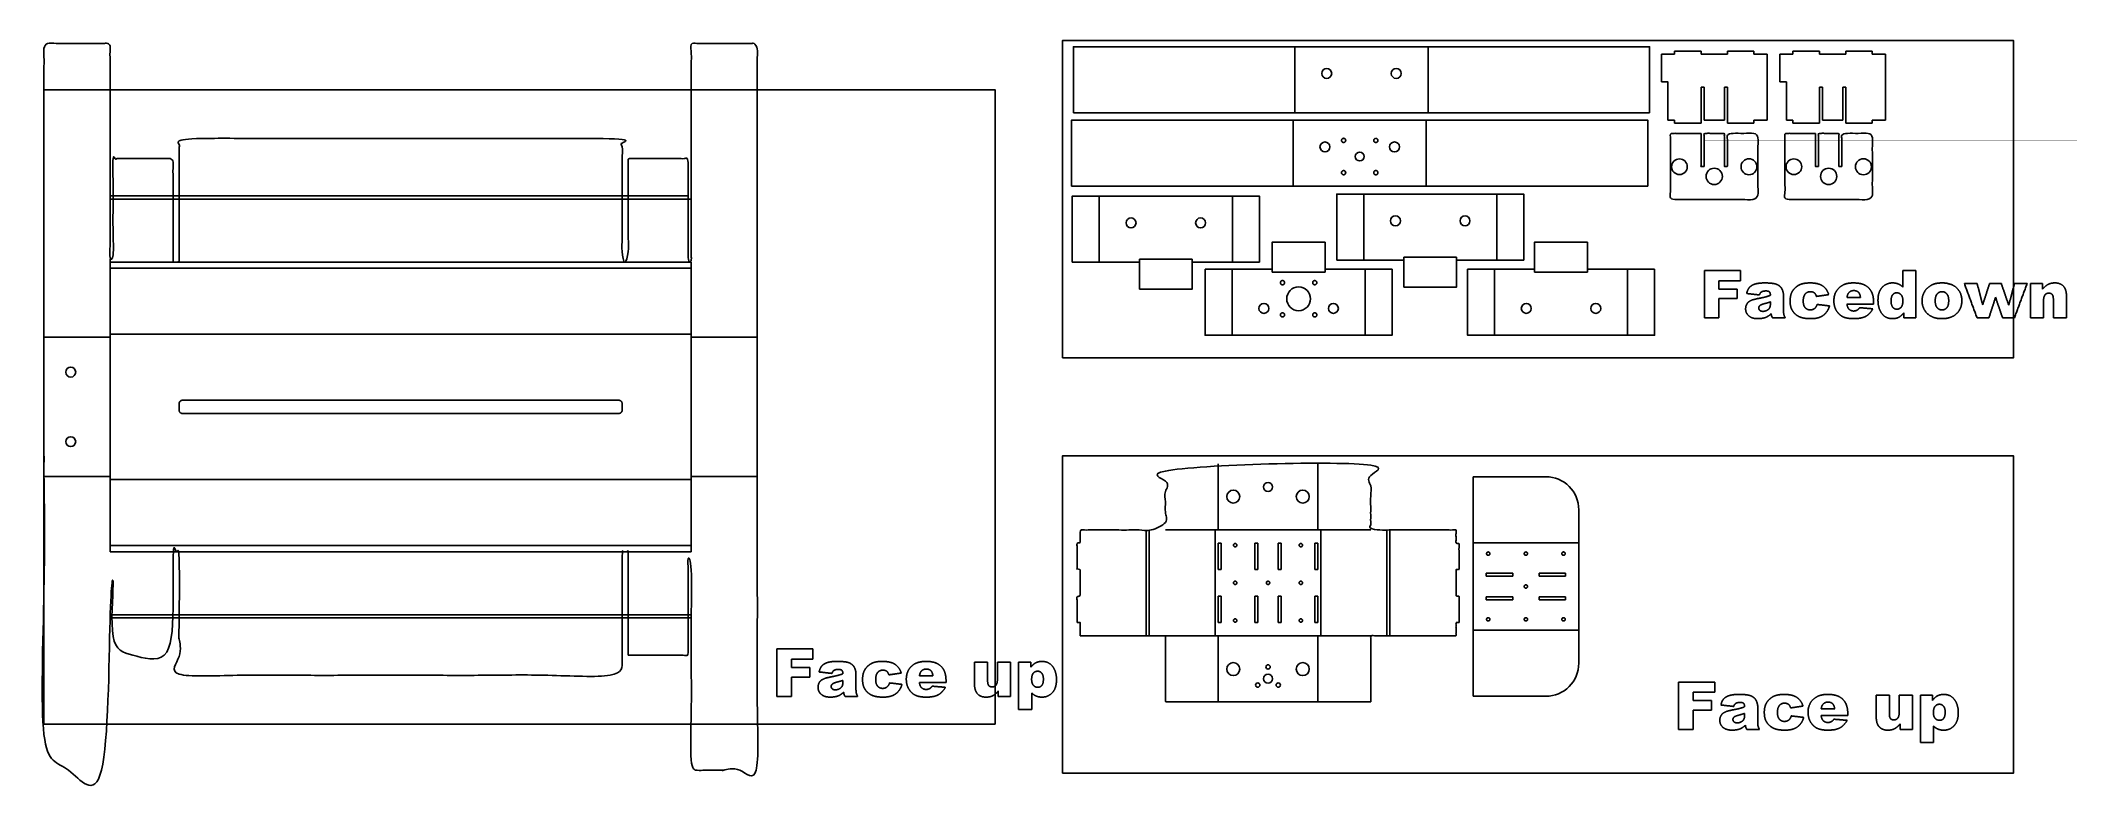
# Model space of a CAD drawing. Header units: inches. Extents: x 112.3 to 189, y -51 to -22.3.
import ezdxf

# ---------------------------------------------------------------- set-up
doc = ezdxf.new("R2010")
doc.units = ezdxf.units.IN
doc.header["$MEASUREMENT"] = 0
for name, color, linetype, true_color in [('Cut', 5, 'Continuous', 0x0000ff), ('Default', 18, 'Continuous', 0x000000), ('Score', 1, 'Continuous', 0xff0000)]:
    doc.layers.add(name, color=color, linetype=linetype, true_color=true_color)

msp = doc.modelspace()

# ---------------------------------------------------------------- linework, layer by layer
at = {"layer": 'Cut'}
for p, q in [((114.951, -30.534), (114.951, -30.649)), ((114.951, -30.649), (114.951, -33.379)), ((136.951, -33.379), (136.951, -30.649)), ((153.915, -30.654), (153.915, -30.539)), ((155.915, -30.654), (155.915, -30.539)), ((163.924, -30.577), (163.924, -30.462)), ((165.924, -30.577), (165.924, -30.462)), ((158.942, -30.916), (158.942, -31.031)), ((160.942, -30.916), (160.942, -31.031)), ((168.875, -30.916), (168.875, -31.031)), ((170.875, -30.916), (170.875, -31.031)), ((117.566, -36.004), (117.566, -36.254)), ((134.205, -35.879), (117.697, -35.879)), ((134.336, -36.254), (134.336, -36.004)), ((117.697, -36.379), (134.205, -36.379)), ((114.951, -41.609), (114.951, -38.879)), ((136.951, -38.879), (136.951, -41.609)), ((169.294, -38.77), (166.544, -38.77)), ((170.544, -41.27), (170.544, -40.02)), ((154.899, -40.787), (156.899, -40.787)), ((156.899, -41.287), (156.899, -42.287)), ((157.014, -41.287), (156.899, -41.287)), ((157.014, -42.287), (157.014, -41.287)), ((158.399, -41.287), (158.284, -41.287)), ((158.284, -41.287), (158.284, -42.287)), ((158.399, -42.287), (158.399, -41.287)), ((159.169, -41.287), (159.284, -41.287)), ((159.169, -42.287), (159.169, -41.287)), ((159.284, -41.287), (159.284, -42.287)), ((160.554, -42.287), (160.554, -41.287)), ((160.554, -41.287), (160.669, -41.287)), ((162.669, -40.787), (160.669, -40.787)), ((160.669, -41.287), (160.669, -42.287)), ((170.544, -44.58), (170.544, -41.27)), ((156.899, -42.287), (157.014, -42.287)), ((158.284, -42.287), (158.399, -42.287)), ((159.284, -42.287), (159.169, -42.287)), ((160.669, -42.287), (160.554, -42.287)), ((167.044, -42.425), (167.044, -42.54)), ((168.044, -42.425), (167.044, -42.425)), ((167.044, -42.54), (168.044, -42.54)), ((168.044, -42.54), (168.044, -42.425)), ((169.044, -42.425), (169.044, -42.54)), ((170.044, -42.425), (169.044, -42.425)), ((169.044, -42.54), (170.044, -42.54)), ((170.044, -42.54), (170.044, -42.425)), ((156.899, -43.287), (156.899, -44.287)), ((157.014, -43.287), (156.899, -43.287)), ((157.014, -44.287), (157.014, -43.287)), ((157.014, -44.287), (157.014, -43.287)), ((158.399, -43.287), (158.284, -43.287)), ((158.284, -43.287), (158.284, -44.287)), ((158.399, -44.287), (158.399, -43.287)), ((159.169, -43.287), (159.284, -43.287)), ((159.169, -44.287), (159.169, -43.287)), ((159.284, -43.287), (159.284, -44.287)), ((160.554, -44.287), (160.554, -43.287)), ((160.554, -43.287), (160.669, -43.287)), ((160.669, -43.287), (160.669, -44.287)), ((167.044, -43.31), (168.044, -43.31)), ((167.044, -43.425), (167.044, -43.31)), ((168.044, -43.425), (167.044, -43.425)), ((168.044, -43.31), (168.044, -43.425)), ((169.044, -43.31), (170.044, -43.31)), ((169.044, -43.425), (169.044, -43.31)), ((170.044, -43.425), (169.044, -43.425)), ((170.044, -43.31), (170.044, -43.425)), ((156.899, -44.287), (157.014, -44.287)), ((158.284, -44.287), (158.399, -44.287)), ((159.284, -44.287), (159.169, -44.287)), ((160.669, -44.287), (160.554, -44.287)), ((154.899, -44.787), (156.899, -44.787)), ((162.669, -44.787), (160.669, -44.787)), ((170.544, -45.83), (170.544, -44.58)), ((166.544, -47.08), (169.294, -47.08))]:
    msp.add_line(p, q, dxfattribs=at)
for points in [[(151.416, -25.001), (151.416, -22.501), (159.801, -22.501)], [(159.801, -22.501), (164.841, -22.501)], [(164.841, -22.501), (173.226, -22.501), (173.226, -25.001)], [(173.673, -23.831), (173.673, -22.78)], [(173.673, -22.78), (174.173, -22.78)], [(174.173, -22.665), (174.173, -22.78)], [(175.173, -22.665), (174.173, -22.665)], [(175.173, -22.78), (175.173, -22.665)], [(176.173, -22.78), (175.173, -22.78)], [(176.173, -22.665), (176.173, -22.78)], [(177.173, -22.665), (176.173, -22.665)], [(177.173, -22.78), (177.173, -22.665)], [(177.673, -22.78), (177.173, -22.78)], [(177.673, -25.28), (177.673, -22.78)], [(178.154, -23.831), (178.154, -22.78)], [(178.154, -22.78), (178.654, -22.78)], [(178.654, -22.665), (178.654, -22.78)], [(179.654, -22.665), (178.654, -22.665)], [(179.654, -22.78), (179.654, -22.665)], [(180.654, -22.78), (179.654, -22.78)], [(180.654, -22.665), (180.654, -22.78)], [(181.654, -22.665), (180.654, -22.665)], [(181.654, -22.78), (181.654, -22.665)], [(182.154, -22.78), (181.654, -22.78)], [(182.154, -25.28), (182.154, -22.78)], [(173.923, -25.28), (173.923, -23.831), (173.673, -23.831)], [(175.173, -25.28), (175.173, -24.03)], [(175.173, -24.03), (175.288, -24.03)], [(175.288, -24.03), (175.288, -25.28)], [(176.058, -24.03), (176.173, -24.03)], [(176.058, -25.28), (176.058, -24.03)], [(176.173, -24.03), (176.173, -25.28)], [(178.404, -25.28), (178.404, -23.831), (178.154, -23.831)], [(179.654, -25.28), (179.654, -24.03)], [(179.654, -24.03), (179.769, -24.03)], [(179.769, -24.03), (179.769, -25.28)], [(180.539, -24.03), (180.654, -24.03)], [(180.539, -25.28), (180.539, -24.03)], [(180.654, -24.03), (180.654, -25.28)], [(151.35, -27.78), (151.35, -25.28), (159.735, -25.28)], [(159.801, -25.001), (151.416, -25.001)], [(159.735, -25.28), (164.775, -25.28)], [(164.841, -25.001), (159.801, -25.001)], [(164.775, -25.28), (173.16, -25.28), (173.16, -27.78)], [(173.226, -25.001), (164.841, -25.001)], [(174.173, -25.28), (173.923, -25.28)], [(174.173, -25.28), (174.173, -25.395)], [(175.173, -25.395), (175.173, -25.28)], [(175.288, -25.28), (176.058, -25.28)], [(176.173, -25.28), (176.173, -25.395)], [(177.173, -25.28), (177.673, -25.28)], [(177.173, -25.395), (177.173, -25.28)], [(178.654, -25.28), (178.404, -25.28)], [(178.654, -25.28), (178.654, -25.395)], [(179.654, -25.395), (179.654, -25.28)], [(179.769, -25.28), (180.539, -25.28)], [(180.654, -25.28), (180.654, -25.395)], [(181.654, -25.28), (182.154, -25.28)], [(181.654, -25.395), (181.654, -25.28)], [(174.173, -25.395), (175.173, -25.395)], [(176.173, -25.395), (177.173, -25.395)], [(178.654, -25.395), (179.654, -25.395)], [(180.654, -25.395), (181.654, -25.395)], [(159.735, -27.78), (151.35, -27.78)], [(151.375, -30.654), (151.375, -28.154), (152.395, -28.154)], [(152.395, -28.154), (157.435, -28.154)], [(157.435, -28.154), (158.455, -28.154), (158.455, -30.654)], [(164.775, -27.78), (159.735, -27.78)], [(161.384, -30.577), (161.384, -28.077), (162.404, -28.077)], [(162.404, -28.077), (167.444, -28.077)], [(173.16, -27.78), (164.775, -27.78)], [(167.444, -28.077), (168.464, -28.077), (168.464, -30.577)], [(158.942, -30.916), (158.942, -29.896), (160.942, -29.896)], [(160.942, -29.896), (160.942, -30.916)], [(168.875, -30.916), (168.875, -29.896), (170.875, -29.896)], [(170.875, -29.896), (170.875, -30.916)], [(152.395, -30.654), (151.375, -30.654)], [(153.915, -30.654), (152.395, -30.654)], [(153.915, -31.674), (153.915, -30.654)], [(155.915, -30.654), (155.915, -31.674), (153.915, -31.674)], [(157.435, -30.654), (155.915, -30.654)], [(158.455, -30.654), (157.435, -30.654)], [(162.404, -30.577), (161.384, -30.577)], [(163.924, -30.577), (162.404, -30.577)], [(163.924, -31.597), (163.924, -30.577)], [(165.924, -30.577), (165.924, -31.597), (163.924, -31.597)], [(167.444, -30.577), (165.924, -30.577)], [(168.464, -30.577), (167.444, -30.577)], [(156.402, -30.916), (157.422, -30.916)], [(157.422, -33.416), (156.402, -33.416), (156.402, -30.916)], [(157.422, -30.916), (158.942, -30.916)], [(160.942, -30.916), (162.462, -30.916)], [(163.482, -30.916), (163.482, -33.416), (162.462, -33.416)], [(162.462, -30.916), (163.482, -30.916)], [(166.335, -30.916), (167.355, -30.916)], [(167.355, -33.416), (166.335, -33.416), (166.335, -30.916)], [(167.355, -30.916), (168.875, -30.916)], [(170.875, -30.916), (172.395, -30.916)], [(173.415, -30.916), (173.415, -33.416), (172.395, -33.416)], [(172.395, -30.916), (173.415, -30.916)], [(162.462, -33.416), (157.422, -33.416)], [(172.395, -33.416), (167.355, -33.416)], [(166.544, -38.77), (166.544, -47.08)]]:
    msp.add_lwpolyline(points, dxfattribs=at)
for centre, radius in [((161.005, -23.514), 0.188), ((163.637, -23.514), 0.188), ((160.939, -26.293), 0.188), ((162.255, -26.657), 0.168), ((163.571, -26.293), 0.188), ((174.357, -27.043), 0.298), ((176.989, -27.043), 0.301), ((178.689, -27.043), 0.298), ((181.321, -27.043), 0.301), ((175.673, -27.407), 0.308), ((180.005, -27.407), 0.308), ((153.599, -29.167), 0.188), ((156.231, -29.167), 0.188), ((163.608, -29.09), 0.188), ((166.24, -29.09), 0.188), ((159.942, -32.039), 0.45), ((158.626, -32.403), 0.188), ((161.258, -32.403), 0.188), ((168.559, -32.403), 0.188), ((171.191, -32.403), 0.188), ((113.464, -34.813), 0.188), ((113.464, -37.445), 0.188), ((158.784, -39.16), 0.168), ((157.468, -39.524), 0.245), ((160.1, -39.524), 0.245), ((157.468, -46.05), 0.245), ((158.784, -45.969), 0.0825), ((160.1, -46.05), 0.245), ((158.396, -46.655), 0.0825), ((158.784, -46.414), 0.168), ((159.172, -46.655), 0.0825)]:
    msp.add_circle(centre, radius, dxfattribs=at)
for centre, start, end in [((169.294, -40.02), 360, 90), ((169.294, -45.83), 270, 0)]:
    msp.add_arc(centre, 1.25, start, end, dxfattribs=at)
for points, knots in [([(134.566, -45.524), (134.566, -43.567), (134.566, -41.609), (134.451, -41.609), (134.336, -41.609), (134.336, -43.947), (134.336, -46.284), (125.951, -46.284), (117.566, -46.284), (117.566, -43.947), (117.566, -41.609), (117.451, -41.609), (117.336, -41.609), (117.336, -43.567), (117.336, -45.524), (116.201, -45.524), (115.066, -45.524), (115.066, -43.567), (115.066, -41.609), (115.009, -41.609), (114.951, -41.609), (114.951, -45.744), (114.951, -49.879), (113.701, -49.879), (112.451, -49.879), (112.451, -44.379), (112.451, -38.879), (112.451, -36.129), (112.451, -33.379), (112.451, -27.879), (112.451, -22.379), (113.701, -22.379), (114.951, -22.379), (114.951, -26.514), (114.951, -30.649), (115.009, -30.649), (115.066, -30.649), (115.066, -28.692), (115.066, -26.734), (116.201, -26.734), (117.336, -26.734), (117.336, -28.692), (117.336, -30.649), (117.451, -30.649), (117.566, -30.649), (117.566, -28.312), (117.566, -25.974), (125.951, -25.974), (134.336, -25.974), (134.336, -28.312), (134.336, -30.649), (134.451, -30.649), (134.566, -30.649), (134.566, -28.692), (134.566, -26.734), (135.701, -26.734), (136.836, -26.734), (136.836, -28.692), (136.836, -30.649), (136.894, -30.649), (136.951, -30.649), (136.951, -26.514), (136.951, -22.379), (138.201, -22.379), (139.451, -22.379), (139.451, -27.879), (139.451, -33.379), (139.451, -36.129), (139.451, -38.879), (139.451, -44.379), (139.451, -49.879), (138.201, -49.879), (136.951, -49.879), (136.951, -45.744), (136.951, -41.609), (136.894, -41.609), (136.836, -41.609), (136.836, -43.567), (136.836, -45.524), (135.701, -45.524), (134.566, -45.524)], [-1.791232, -1.791232, -1.791232, -1, -1, 0, 0, 0.975992, 0.975992, 1.962462, 1.962462, 2.938454, 2.938454, 3.938454, 3.938454, 4.729686, 4.729686, 5.681468, 5.681468, 6.681468, 6.681468, 6.686695, 6.686695, 7.221695, 7.221695, 8.221695, 8.221695, 9.221695, 9.221695, 14.721695, 14.721695, 25.721695, 25.721695, 28.221695, 28.221695, 34.106695, 34.106695, 34.221695, 34.221695, 35.626695, 35.626695, 37.896695, 37.896695, 41.686695, 41.686695, 41.916695, 41.916695, 46.591695, 46.591695, 47.578165, 47.578165, 52.253165, 52.253165, 52.483165, 52.483165, 56.273165, 56.273165, 58.543165, 58.543165, 59.833165, 59.833165, 59.948165, 59.948165, 65.718165, 65.718165, 68.218165, 68.218165, 79.218165, 79.218165, 84.718165, 84.718165, 85.718165, 85.718165, 86.718165, 86.718165, 87.253165, 87.253165, 87.258393, 87.258393, 88.258393, 88.258393, 89.210175, 89.210175, 89.210175]), ([(175.173, -25.78), (175.173, -26.405), (175.173, -27.03), (175.231, -27.03), (175.288, -27.03), (175.288, -26.405), (175.288, -25.78), (175.673, -25.78), (176.058, -25.78), (176.058, -26.405), (176.058, -27.03), (176.116, -27.03), (176.173, -27.03), (176.173, -26.405), (176.173, -25.78), (176.808, -25.78), (177.328, -25.78), (177.328, -27.03), (177.328, -28.28), (175.673, -28.28), (174.018, -28.28), (174.018, -27.03), (174.018, -25.78), (174.538, -25.78), (175.173, -25.78)], [-2.632626, -2.632626, -2.632626, -1.632626, -1.632626, -0.632626, -0.632626, 0.367374, 0.367374, 0.571618, 0.571618, 1.571618, 1.571618, 2.571618, 2.571618, 3.571618, 3.571618, 3.938992, 3.938992, 4.938992, 4.938992, 5.938992, 5.938992, 6.938992, 6.938992, 7.306366, 7.306366, 7.306366]), ([(179.505, -25.78), (179.505, -26.405), (179.505, -27.03), (179.562, -27.03), (179.62, -27.03), (179.62, -26.405), (179.62, -25.78), (180.005, -25.78), (180.39, -25.78), (180.39, -26.405), (180.39, -27.03), (180.447, -27.03), (180.505, -27.03), (180.505, -26.405), (180.505, -25.78), (181.14, -25.78), (181.66, -25.78), (181.66, -27.03), (181.66, -28.28), (180.005, -28.28), (178.35, -28.28), (178.35, -27.03), (178.35, -25.78), (178.87, -25.78), (179.505, -25.78)], [-2.632626, -2.632626, -2.632626, -1.632626, -1.632626, -0.632626, -0.632626, 0.367374, 0.367374, 0.571618, 0.571618, 1.571618, 1.571618, 2.571618, 2.571618, 3.571618, 3.571618, 3.938992, 3.938992, 4.938992, 4.938992, 5.938992, 5.938992, 6.938992, 6.938992, 7.306366, 7.306366, 7.306366]), ([(162.669, -47.287), (161.669, -47.287), (160.669, -47.287), (158.784, -47.287), (156.899, -47.287), (155.899, -47.287), (154.899, -47.287), (154.899, -46.037), (154.899, -44.787), (154.592, -44.787), (154.284, -44.787), (154.227, -44.787), (154.169, -44.787), (152.919, -44.787), (151.669, -44.787), (151.669, -44.537), (151.669, -44.287), (151.612, -44.287), (151.554, -44.287), (151.554, -43.787), (151.554, -43.287), (151.612, -43.287), (151.669, -43.287), (151.669, -42.787), (151.669, -42.287), (151.612, -42.287), (151.554, -42.287), (151.554, -41.787), (151.554, -41.287), (151.612, -41.287), (151.669, -41.287), (151.669, -41.037), (151.669, -40.787), (152.919, -40.787), (154.169, -40.787), (154.227, -40.787), (154.284, -40.787), (154.592, -40.787), (154.899, -40.787), (154.899, -39.537), (154.899, -38.287), (158.669, -38.287), (162.439, -38.287), (162.554, -38.287), (162.669, -38.287), (162.669, -39.537), (162.669, -40.787), (162.977, -40.787), (163.284, -40.787), (163.342, -40.787), (163.399, -40.787), (164.649, -40.787), (165.899, -40.787), (165.899, -41.037), (165.899, -41.287), (165.957, -41.287), (166.014, -41.287), (166.014, -41.787), (166.014, -42.287), (165.957, -42.287), (165.899, -42.287), (165.899, -42.787), (165.899, -43.287), (165.957, -43.287), (166.014, -43.287), (166.014, -43.787), (166.014, -44.287), (165.957, -44.287), (165.899, -44.287), (165.899, -44.537), (165.899, -44.787), (164.649, -44.787), (163.399, -44.787), (163.342, -44.787), (163.284, -44.787), (162.977, -44.787), (162.669, -44.787), (162.669, -46.037), (162.669, -47.287)], [30.3, 30.3, 30.3, 32.8, 32.8, 36.57, 36.57, 39.07, 39.07, 41.57, 41.57, 41.685, 41.685, 41.8, 41.8, 44.3, 44.3, 44.8, 44.8, 44.915, 44.915, 45.915, 45.915, 46.03, 46.03, 47.03, 47.03, 47.145, 47.145, 48.145, 48.145, 48.26, 48.26, 48.76, 48.76, 51.26, 51.26, 51.375, 51.375, 51.49, 51.49, 53.99, 53.99, 54.22, 54.22, 54.45, 54.45, 56.95, 56.95, 57.065, 57.065, 57.18, 57.18, 59.68, 59.68, 60.18, 60.18, 60.295, 60.295, 61.295, 61.295, 61.41, 61.41, 62.41, 62.41, 62.525, 62.525, 63.525, 63.525, 63.64, 63.64, 64.14, 64.14, 66.64, 66.64, 66.755, 66.755, 66.87, 66.87, 69.37, 69.37, 69.37])]:
    msp.add_open_spline(points, degree=2, knots=knots, dxfattribs=at)
for points, knots in [([(161.645, -25.968), (161.723, -25.968), (161.723, -26.047), (161.723, -26.125), (161.645, -26.125), (161.566, -26.125), (161.566, -26.047), (161.566, -25.968), (161.645, -25.968)], [0, 0, 0, 0.1236848, 0.1236848, 0.2473695, 0.2473695, 0.3710543, 0.3710543, 0.494739, 0.494739, 0.494739]), ([(162.865, -25.968), (162.944, -25.968), (162.944, -26.047), (162.944, -26.125), (162.865, -26.125), (162.786, -26.125), (162.786, -26.047), (162.786, -25.968), (162.865, -25.968)], [0, 0, 0, 0.1236848, 0.1236848, 0.2473695, 0.2473695, 0.3710543, 0.3710543, 0.494739, 0.494739, 0.494739]), ([(161.645, -27.188), (161.723, -27.188), (161.723, -27.267), (161.723, -27.346), (161.645, -27.346), (161.566, -27.346), (161.566, -27.267), (161.566, -27.188), (161.645, -27.188)], [0, 0, 0, 0.1236848, 0.1236848, 0.2473695, 0.2473695, 0.3710543, 0.3710543, 0.494739, 0.494739, 0.494739]), ([(162.865, -27.188), (162.944, -27.188), (162.944, -27.267), (162.944, -27.346), (162.865, -27.346), (162.786, -27.346), (162.786, -27.267), (162.786, -27.188), (162.865, -27.188)], [0, 0, 0, 0.1236848, 0.1236848, 0.2473695, 0.2473695, 0.3710543, 0.3710543, 0.494739, 0.494739, 0.494739]), ([(159.332, -31.508), (159.253, -31.508), (159.253, -31.429), (159.253, -31.35), (159.332, -31.35), (159.411, -31.35), (159.411, -31.429), (159.411, -31.508), (159.332, -31.508)], [0, 0, 0, 0.1236848, 0.1236848, 0.2473695, 0.2473695, 0.3710543, 0.3710543, 0.494739, 0.494739, 0.494739]), ([(160.552, -31.508), (160.474, -31.508), (160.474, -31.429), (160.474, -31.35), (160.552, -31.35), (160.631, -31.35), (160.631, -31.429), (160.631, -31.508), (160.552, -31.508)], [0, 0, 0, 0.1236848, 0.1236848, 0.2473695, 0.2473695, 0.3710543, 0.3710543, 0.494739, 0.494739, 0.494739]), ([(159.332, -32.728), (159.253, -32.728), (159.253, -32.649), (159.253, -32.571), (159.332, -32.571), (159.411, -32.571), (159.411, -32.649), (159.411, -32.728), (159.332, -32.728)], [0, 0, 0, 0.1236848, 0.1236848, 0.2473695, 0.2473695, 0.3710543, 0.3710543, 0.494739, 0.494739, 0.494739]), ([(160.552, -32.728), (160.474, -32.728), (160.474, -32.649), (160.474, -32.571), (160.552, -32.571), (160.631, -32.571), (160.631, -32.649), (160.631, -32.728), (160.552, -32.728)], [0, 0, 0, 0.1236848, 0.1236848, 0.2473695, 0.2473695, 0.3710543, 0.3710543, 0.494739, 0.494739, 0.494739]), ([(157.603, -41.362), (157.603, -41.425), (157.541, -41.425), (157.478, -41.425), (157.478, -41.362), (157.478, -41.3), (157.541, -41.3), (157.603, -41.3), (157.603, -41.362)], [-0.3926991, -0.3926991, -0.3926991, -0.2945243, -0.2945243, -0.1963495, -0.1963495, -0.0981748, -0.0981748, 0, 0, 0]), ([(159.965, -41.362), (159.965, -41.425), (160.027, -41.425), (160.09, -41.425), (160.09, -41.362), (160.09, -41.3), (160.027, -41.3), (159.965, -41.3), (159.965, -41.362)], [-0.3926991, -0.3926991, -0.3926991, -0.2945243, -0.2945243, -0.1963495, -0.1963495, -0.0981748, -0.0981748, 0, 0, 0]), ([(167.119, -41.744), (167.056, -41.744), (167.056, -41.681), (167.056, -41.619), (167.119, -41.619), (167.181, -41.619), (167.181, -41.681), (167.181, -41.744), (167.119, -41.744)], [-0.3926991, -0.3926991, -0.3926991, -0.2945243, -0.2945243, -0.1963495, -0.1963495, -0.0981748, -0.0981748, 0, 0, 0]), ([(168.544, -41.744), (168.481, -41.744), (168.481, -41.681), (168.481, -41.619), (168.544, -41.619), (168.606, -41.619), (168.606, -41.681), (168.606, -41.744), (168.544, -41.744)], [-0.3926991, -0.3926991, -0.3926991, -0.2945243, -0.2945243, -0.1963495, -0.1963495, -0.0981748, -0.0981748, 0, 0, 0]), ([(169.969, -41.744), (169.906, -41.744), (169.906, -41.681), (169.906, -41.619), (169.969, -41.619), (170.031, -41.619), (170.031, -41.681), (170.031, -41.744), (169.969, -41.744)], [-0.3926991, -0.3926991, -0.3926991, -0.2945243, -0.2945243, -0.1963495, -0.1963495, -0.0981748, -0.0981748, 0, 0, 0]), ([(157.603, -42.787), (157.603, -42.85), (157.541, -42.85), (157.478, -42.85), (157.478, -42.787), (157.478, -42.725), (157.541, -42.725), (157.603, -42.725), (157.603, -42.787)], [-0.3926991, -0.3926991, -0.3926991, -0.2945243, -0.2945243, -0.1963495, -0.1963495, -0.0981748, -0.0981748, 0, 0, 0]), ([(158.722, -42.787), (158.722, -42.85), (158.784, -42.85), (158.847, -42.85), (158.847, -42.787), (158.847, -42.725), (158.784, -42.725), (158.722, -42.725), (158.722, -42.787)], [-0.3926991, -0.3926991, -0.3926991, -0.2945243, -0.2945243, -0.1963495, -0.1963495, -0.0981748, -0.0981748, 0, 0, 0]), ([(159.965, -42.787), (159.965, -42.85), (160.027, -42.85), (160.09, -42.85), (160.09, -42.787), (160.09, -42.725), (160.027, -42.725), (159.965, -42.725), (159.965, -42.787)], [-0.3926991, -0.3926991, -0.3926991, -0.2945243, -0.2945243, -0.1963495, -0.1963495, -0.0981748, -0.0981748, 0, 0, 0]), ([(168.544, -42.862), (168.481, -42.862), (168.481, -42.925), (168.481, -42.987), (168.544, -42.987), (168.606, -42.987), (168.606, -42.925), (168.606, -42.862), (168.544, -42.862)], [-0.3926991, -0.3926991, -0.3926991, -0.2945243, -0.2945243, -0.1963495, -0.1963495, -0.0981748, -0.0981748, 0, 0, 0]), ([(157.603, -44.212), (157.603, -44.275), (157.541, -44.275), (157.478, -44.275), (157.478, -44.212), (157.478, -44.15), (157.541, -44.15), (157.603, -44.15), (157.603, -44.212)], [-0.3926991, -0.3926991, -0.3926991, -0.2945243, -0.2945243, -0.1963495, -0.1963495, -0.0981748, -0.0981748, 0, 0, 0]), ([(159.965, -44.212), (159.965, -44.275), (160.027, -44.275), (160.09, -44.275), (160.09, -44.212), (160.09, -44.15), (160.027, -44.15), (159.965, -44.15), (159.965, -44.212)], [-0.3926991, -0.3926991, -0.3926991, -0.2945243, -0.2945243, -0.1963495, -0.1963495, -0.0981748, -0.0981748, 0, 0, 0]), ([(167.119, -44.105), (167.056, -44.105), (167.056, -44.168), (167.056, -44.23), (167.119, -44.23), (167.181, -44.23), (167.181, -44.168), (167.181, -44.105), (167.119, -44.105)], [-0.3926991, -0.3926991, -0.3926991, -0.2945243, -0.2945243, -0.1963495, -0.1963495, -0.0981748, -0.0981748, 0, 0, 0]), ([(168.544, -44.105), (168.481, -44.105), (168.481, -44.168), (168.481, -44.23), (168.544, -44.23), (168.606, -44.23), (168.606, -44.168), (168.606, -44.105), (168.544, -44.105)], [-0.3926991, -0.3926991, -0.3926991, -0.2945243, -0.2945243, -0.1963495, -0.1963495, -0.0981748, -0.0981748, 0, 0, 0]), ([(169.969, -44.105), (169.906, -44.105), (169.906, -44.168), (169.906, -44.23), (169.969, -44.23), (170.031, -44.23), (170.031, -44.168), (170.031, -44.105), (169.969, -44.105)], [-0.3926991, -0.3926991, -0.3926991, -0.2945243, -0.2945243, -0.1963495, -0.1963495, -0.0981748, -0.0981748, 0, 0, 0])]:
    msp.add_rational_spline(points, [1, 0.707106781187, 1, 0.707106781187, 1, 0.707106781187, 1, 0.707106781187, 1], degree=2, knots=knots, dxfattribs=at)
for points in [[(117.697, -35.879), (117.566, -35.879), (117.566, -36.004)], [(134.336, -36.004), (134.336, -35.879), (134.205, -35.879)], [(117.566, -36.254), (117.566, -36.379), (117.697, -36.379)], [(134.205, -36.379), (134.336, -36.379), (134.336, -36.254)]]:
    msp.add_rational_spline(points, [1, 0.707106781187, 1], degree=2, dxfattribs=at)
at = {"layer": 'Default'}
for points in [[(151.002, -34.268), (187.002, -34.268), (187.002, -22.268), (151.002, -22.268)], [(112.451, -48.129), (148.451, -48.129), (148.451, -24.129), (112.451, -24.129)], [(151.002, -49.983), (187.002, -49.983), (187.002, -37.983), (151.002, -37.983)]]:
    msp.add_lwpolyline(points, close=True, dxfattribs=at)
for points in [[(175.302, -30.97), (175.985, -30.97), (176.669, -30.97)], [(175.302, -32.764), (175.302, -31.867), (175.302, -30.97)], [(176.669, -31.356), (176.261, -31.356), (175.854, -31.356)], [(175.854, -31.356), (175.854, -31.515), (175.854, -31.674)], [(176.669, -30.97), (176.669, -31.163), (176.669, -31.356)], [(177.315, -31.46), (177.435, -31.439), (177.574, -31.439)], [(177.574, -31.439), (177.798, -31.439), (177.934, -31.464)], [(178.926, -31.499), (179.07, -31.439), (179.296, -31.439)], [(179.296, -31.439), (179.611, -31.439), (179.776, -31.551)], [(180.397, -31.627), (180.592, -31.439), (180.936, -31.439)], [(180.936, -31.439), (181.214, -31.439), (181.376, -31.523)], [(182.028, -31.609), (182.185, -31.439), (182.426, -31.439)], [(182.426, -31.439), (182.544, -31.439), (182.64, -31.478)], [(182.81, -31.596), (182.81, -31.283), (182.81, -30.97)], [(182.81, -30.97), (183.059, -30.97), (183.307, -30.97)], [(183.307, -30.97), (183.307, -31.867), (183.307, -32.764)], [(183.744, -31.631), (183.946, -31.439), (184.29, -31.439)], [(184.29, -31.439), (184.684, -31.439), (184.884, -31.664)], [(188.312, -31.494), (188.418, -31.439), (188.57, -31.439)], [(188.57, -31.439), (188.775, -31.439), (188.891, -31.561)], [(175.854, -31.674), (176.199, -31.674), (176.544, -31.674)], [(176.544, -32.032), (176.199, -32.032), (175.854, -32.032)], [(175.854, -32.032), (175.854, -32.398), (175.854, -32.764)], [(176.544, -31.674), (176.544, -31.853), (176.544, -32.032)], [(176.862, -32.424), (176.862, -32.278), (176.948, -32.184)], [(176.903, -31.839), (176.93, -31.714), (176.981, -31.643)], [(177.386, -31.894), (177.145, -31.867), (176.903, -31.839)], [(176.948, -32.184), (177.034, -32.09), (177.265, -32.044)], [(176.981, -31.643), (177.031, -31.571), (177.127, -31.518)], [(177.127, -31.518), (177.195, -31.481), (177.315, -31.46)], [(177.265, -32.044), (177.543, -31.989), (177.626, -31.967)], [(177.46, -31.781), (177.414, -31.811), (177.386, -31.894)], [(177.636, -31.743), (177.519, -31.743), (177.46, -31.781)], [(177.8, -32.157), (177.699, -32.192), (177.589, -32.22)], [(177.626, -31.967), (177.708, -31.944), (177.8, -31.908)], [(177.764, -31.779), (177.728, -31.743), (177.636, -31.743)], [(177.8, -31.908), (177.8, -31.816), (177.764, -31.779)], [(177.8, -32.234), (177.8, -32.195), (177.8, -32.157)], [(177.934, -31.464), (178.07, -31.489), (178.16, -31.568)], [(178.16, -31.568), (178.224, -31.623), (178.26, -31.724)], [(178.26, -31.724), (178.297, -31.824), (178.297, -31.916)], [(178.297, -31.916), (178.297, -32.202), (178.297, -32.488)], [(178.546, -32.121), (178.546, -31.921), (178.613, -31.788)], [(178.601, -32.427), (178.546, -32.312), (178.546, -32.121)], [(178.613, -31.788), (178.663, -31.691), (178.749, -31.614)], [(178.749, -31.614), (178.835, -31.536), (178.926, -31.499)], [(179.116, -31.86), (179.042, -31.949), (179.042, -32.131)], [(179.042, -32.131), (179.042, -32.292), (179.117, -32.376)], [(179.31, -31.77), (179.191, -31.77), (179.116, -31.86)], [(179.462, -31.815), (179.405, -31.77), (179.31, -31.77)], [(179.539, -31.95), (179.518, -31.86), (179.462, -31.815)], [(180.008, -31.881), (179.774, -31.915), (179.539, -31.95)], [(179.776, -31.551), (179.942, -31.664), (180.008, -31.881)], [(180.202, -32.118), (180.202, -31.814), (180.397, -31.627)], [(180.299, -32.489), (180.202, -32.331), (180.202, -32.118)], [(180.76, -31.821), (180.713, -31.878), (180.7, -31.991)], [(180.7, -31.991), (180.955, -31.991), (181.209, -31.991)], [(180.956, -31.729), (180.833, -31.729), (180.76, -31.821)], [(181.129, -31.79), (181.063, -31.729), (180.956, -31.729)], [(181.209, -31.991), (181.194, -31.85), (181.129, -31.79)], [(181.376, -31.523), (181.537, -31.607), (181.622, -31.767)], [(181.622, -31.767), (181.706, -31.927), (181.706, -32.183)], [(181.706, -32.183), (181.706, -32.211), (181.706, -32.239)], [(181.872, -32.102), (181.872, -31.78), (182.028, -31.609)], [(182.013, -32.59), (181.872, -32.389), (181.872, -32.102)], [(182.429, -31.884), (182.369, -31.956), (182.369, -32.126)], [(182.369, -32.126), (182.369, -32.285), (182.431, -32.359)], [(182.579, -31.812), (182.489, -31.812), (182.429, -31.884)], [(182.747, -31.887), (182.681, -31.812), (182.579, -31.812)], [(182.64, -31.478), (182.736, -31.517), (182.81, -31.596)], [(182.814, -32.115), (182.814, -31.962), (182.747, -31.887)], [(182.748, -32.358), (182.814, -32.283), (182.814, -32.115)], [(183.542, -32.119), (183.542, -31.823), (183.744, -31.631)], [(183.781, -32.633), (183.542, -32.437), (183.542, -32.119)], [(184.112, -31.855), (184.038, -31.941), (184.038, -32.115)], [(184.038, -32.115), (184.038, -32.291), (184.111, -32.376)], [(184.298, -31.77), (184.186, -31.77), (184.112, -31.855)], [(184.477, -31.854), (184.405, -31.77), (184.298, -31.77)], [(184.549, -32.11), (184.549, -31.938), (184.477, -31.854)], [(184.478, -32.377), (184.549, -32.294), (184.549, -32.11)], [(185.046, -32.112), (185.046, -32.41), (184.846, -32.601)], [(184.884, -31.664), (185.046, -31.846), (185.046, -32.112)], [(185.143, -31.467), (185.384, -31.467), (185.625, -31.467)], [(185.624, -32.764), (185.383, -32.115), (185.143, -31.467)], [(185.625, -31.467), (185.73, -31.868), (185.835, -32.269)], [(185.835, -32.269), (185.966, -31.868), (186.096, -31.467)], [(186.323, -31.983), (186.196, -32.374), (186.069, -32.764)], [(186.096, -31.467), (186.32, -31.467), (186.543, -31.467)], [(186.588, -32.764), (186.455, -32.374), (186.323, -31.983)], [(186.543, -31.467), (186.682, -31.875), (186.821, -32.284)], [(186.821, -32.284), (186.929, -31.875), (187.036, -31.467)], [(187.516, -31.467), (187.275, -32.115), (187.034, -32.764)], [(187.036, -31.467), (187.276, -31.467), (187.516, -31.467)], [(187.641, -31.467), (187.872, -31.467), (188.103, -31.467)], [(187.641, -32.764), (187.641, -32.115), (187.641, -31.467)], [(188.103, -31.467), (188.103, -31.572), (188.103, -31.677)], [(188.103, -31.677), (188.207, -31.549), (188.312, -31.494)], [(188.193, -31.894), (188.138, -31.962), (188.138, -32.14)], [(188.138, -32.14), (188.138, -32.452), (188.138, -32.764)], [(188.339, -31.825), (188.249, -31.825), (188.193, -31.894)], [(188.465, -31.876), (188.42, -31.825), (188.339, -31.825)], [(188.51, -32.049), (188.51, -31.927), (188.465, -31.876)], [(188.51, -32.764), (188.51, -32.407), (188.51, -32.049)], [(188.891, -31.561), (189.007, -31.684), (189.007, -31.94)], [(189.007, -31.94), (189.007, -32.352), (189.007, -32.764)], [(175.854, -32.764), (175.578, -32.764), (175.302, -32.764)], [(176.981, -32.685), (176.862, -32.579), (176.862, -32.424)], [(177.331, -32.791), (177.101, -32.791), (176.981, -32.685)], [(177.636, -32.738), (177.505, -32.791), (177.331, -32.791)], [(177.4, -32.297), (177.359, -32.336), (177.359, -32.386)], [(177.359, -32.386), (177.359, -32.443), (177.399, -32.479)], [(177.399, -32.479), (177.439, -32.515), (177.518, -32.515)], [(177.589, -32.22), (177.439, -32.259), (177.4, -32.297)], [(177.518, -32.515), (177.6, -32.515), (177.671, -32.476)], [(177.829, -32.604), (177.732, -32.698), (177.636, -32.738)], [(177.671, -32.476), (177.741, -32.437), (177.771, -32.381)], [(177.771, -32.381), (177.8, -32.324), (177.8, -32.234)], [(177.846, -32.687), (177.838, -32.661), (177.829, -32.604)], [(177.884, -32.764), (177.855, -32.713), (177.846, -32.687)], [(178.36, -32.764), (178.122, -32.764), (177.884, -32.764)], [(178.297, -32.488), (178.297, -32.58), (178.309, -32.632)], [(178.309, -32.632), (178.32, -32.683), (178.36, -32.764)], [(178.756, -32.629), (178.657, -32.543), (178.601, -32.427)], [(178.99, -32.753), (178.854, -32.715), (178.756, -32.629)], [(179.332, -32.791), (179.127, -32.791), (178.99, -32.753)], [(179.117, -32.376), (179.192, -32.46), (179.307, -32.46)], [(179.307, -32.46), (179.403, -32.46), (179.469, -32.409)], [(179.682, -32.732), (179.544, -32.791), (179.332, -32.791)], [(179.469, -32.409), (179.534, -32.359), (179.567, -32.253)], [(179.567, -32.253), (179.801, -32.281), (180.036, -32.308)], [(179.909, -32.564), (179.82, -32.672), (179.682, -32.732)], [(180.036, -32.308), (179.997, -32.456), (179.909, -32.564)], [(180.544, -32.719), (180.396, -32.647), (180.299, -32.489)], [(180.95, -32.791), (180.692, -32.791), (180.544, -32.719)], [(181.706, -32.239), (181.202, -32.239), (180.699, -32.239)], [(180.699, -32.239), (180.712, -32.359), (180.764, -32.418)], [(180.764, -32.418), (180.837, -32.502), (180.954, -32.502)], [(181.407, -32.705), (181.248, -32.791), (180.95, -32.791)], [(180.954, -32.502), (181.028, -32.502), (181.094, -32.463)], [(181.094, -32.463), (181.135, -32.439), (181.182, -32.377)], [(181.182, -32.377), (181.43, -32.398), (181.678, -32.419)], [(181.678, -32.419), (181.566, -32.618), (181.407, -32.705)], [(182.423, -32.791), (182.155, -32.791), (182.013, -32.59)], [(182.666, -32.736), (182.557, -32.791), (182.423, -32.791)], [(182.431, -32.359), (182.493, -32.433), (182.585, -32.433)], [(182.585, -32.433), (182.683, -32.433), (182.748, -32.358)], [(182.846, -32.574), (182.747, -32.694), (182.666, -32.736)], [(182.846, -32.764), (182.846, -32.669), (182.846, -32.574)], [(183.307, -32.764), (183.077, -32.764), (182.846, -32.764)], [(184.291, -32.791), (183.976, -32.791), (183.781, -32.633)], [(184.111, -32.376), (184.184, -32.46), (184.294, -32.46)], [(184.846, -32.601), (184.645, -32.791), (184.291, -32.791)], [(184.294, -32.46), (184.406, -32.46), (184.478, -32.377)], [(186.069, -32.764), (185.846, -32.764), (185.624, -32.764)], [(187.034, -32.764), (186.811, -32.764), (186.588, -32.764)], [(188.138, -32.764), (187.889, -32.764), (187.641, -32.764)], [(189.007, -32.764), (188.759, -32.764), (188.51, -32.764)], [(140.192, -45.289), (140.876, -45.289), (141.559, -45.289)], [(140.192, -47.084), (140.192, -46.186), (140.192, -45.289)], [(141.559, -45.676), (141.152, -45.676), (140.744, -45.676)], [(140.744, -45.676), (140.744, -45.835), (140.744, -45.993)], [(140.744, -45.993), (141.089, -45.993), (141.434, -45.993)], [(141.434, -45.993), (141.434, -46.173), (141.434, -46.352)], [(141.559, -45.289), (141.559, -45.483), (141.559, -45.676)], [(141.793, -46.159), (141.82, -46.034), (141.871, -45.962)], [(141.871, -45.962), (141.922, -45.891), (142.017, -45.838)], [(142.017, -45.838), (142.086, -45.8), (142.205, -45.779)], [(142.205, -45.779), (142.325, -45.759), (142.465, -45.759)], [(142.465, -45.759), (142.688, -45.759), (142.824, -45.784)], [(142.824, -45.784), (142.96, -45.809), (143.05, -45.888)], [(143.05, -45.888), (143.114, -45.943), (143.151, -46.044)], [(143.504, -46.108), (143.553, -46.011), (143.639, -45.933)], [(143.639, -45.933), (143.725, -45.856), (143.816, -45.818)], [(143.816, -45.818), (143.961, -45.759), (144.186, -45.759)], [(144.186, -45.759), (144.501, -45.759), (144.667, -45.871)], [(144.667, -45.871), (144.832, -45.984), (144.899, -46.2)], [(145.092, -46.437), (145.092, -46.134), (145.287, -45.946)], [(145.287, -45.946), (145.482, -45.759), (145.826, -45.759)], [(145.826, -45.759), (146.105, -45.759), (146.266, -45.843)], [(146.266, -45.843), (146.427, -45.927), (146.512, -46.087)], [(147.673, -46.611), (147.673, -46.199), (147.673, -45.786)], [(147.673, -45.786), (147.921, -45.786), (148.17, -45.786)], [(148.17, -45.786), (148.17, -46.143), (148.17, -46.5)], [(148.542, -46.411), (148.542, -46.099), (148.542, -45.786)], [(148.542, -45.786), (148.791, -45.786), (149.039, -45.786)], [(149.039, -45.786), (149.039, -46.435), (149.039, -47.084)], [(149.343, -45.786), (149.573, -45.786), (149.803, -45.786)], [(149.343, -47.58), (149.343, -46.683), (149.343, -45.786)], [(149.803, -45.786), (149.803, -45.885), (149.803, -45.983)], [(149.803, -45.983), (149.901, -45.86), (149.983, -45.817)], [(149.983, -45.817), (150.093, -45.759), (150.226, -45.759)], [(150.226, -45.759), (150.49, -45.759), (150.634, -45.957)], [(150.634, -45.957), (150.778, -46.156), (150.778, -46.448)], [(141.434, -46.352), (141.089, -46.352), (140.744, -46.352)], [(140.744, -46.352), (140.744, -46.718), (140.744, -47.084)], [(141.752, -46.744), (141.752, -46.598), (141.838, -46.504)], [(141.872, -47.005), (141.752, -46.899), (141.752, -46.744)], [(142.276, -46.214), (142.035, -46.186), (141.793, -46.159)], [(141.838, -46.504), (141.924, -46.41), (142.156, -46.364)], [(142.156, -46.364), (142.433, -46.309), (142.516, -46.286)], [(142.29, -46.616), (142.249, -46.656), (142.249, -46.706)], [(142.249, -46.706), (142.249, -46.763), (142.289, -46.799)], [(142.35, -46.101), (142.305, -46.131), (142.276, -46.214)], [(142.479, -46.539), (142.33, -46.579), (142.29, -46.616)], [(142.526, -46.062), (142.409, -46.062), (142.35, -46.101)], [(142.69, -46.476), (142.589, -46.512), (142.479, -46.539)], [(142.516, -46.286), (142.598, -46.264), (142.69, -46.228)], [(142.654, -46.099), (142.618, -46.062), (142.526, -46.062)], [(142.561, -46.796), (142.631, -46.757), (142.661, -46.7)], [(142.69, -46.228), (142.69, -46.136), (142.654, -46.099)], [(142.661, -46.7), (142.69, -46.644), (142.69, -46.554)], [(142.69, -46.554), (142.69, -46.515), (142.69, -46.476)], [(143.151, -46.044), (143.187, -46.144), (143.187, -46.236)], [(143.187, -46.236), (143.187, -46.522), (143.187, -46.808)], [(143.436, -46.44), (143.436, -46.241), (143.504, -46.108)], [(143.492, -46.747), (143.436, -46.632), (143.436, -46.44)], [(143.646, -46.949), (143.547, -46.863), (143.492, -46.747)], [(144.007, -46.179), (143.933, -46.269), (143.933, -46.45)], [(143.933, -46.45), (143.933, -46.612), (144.007, -46.696)], [(144.201, -46.09), (144.081, -46.09), (144.007, -46.179)], [(144.007, -46.696), (144.082, -46.78), (144.197, -46.78)], [(144.197, -46.78), (144.293, -46.78), (144.359, -46.729)], [(144.352, -46.135), (144.296, -46.09), (144.201, -46.09)], [(144.429, -46.269), (144.408, -46.18), (144.352, -46.135)], [(144.359, -46.729), (144.424, -46.678), (144.457, -46.573)], [(144.899, -46.2), (144.664, -46.235), (144.429, -46.269)], [(144.457, -46.573), (144.692, -46.601), (144.926, -46.628)], [(144.926, -46.628), (144.887, -46.776), (144.799, -46.884)], [(145.189, -46.808), (145.092, -46.651), (145.092, -46.437)], [(146.596, -46.559), (146.093, -46.559), (145.589, -46.559)], [(145.589, -46.559), (145.602, -46.679), (145.654, -46.737)], [(145.65, -46.14), (145.603, -46.197), (145.59, -46.311)], [(145.59, -46.311), (145.845, -46.311), (146.099, -46.311)], [(145.847, -46.048), (145.723, -46.048), (145.65, -46.14)], [(145.654, -46.737), (145.727, -46.821), (145.844, -46.821)], [(146.019, -46.109), (145.953, -46.048), (145.847, -46.048)], [(145.984, -46.783), (146.025, -46.759), (146.072, -46.697)], [(146.099, -46.311), (146.084, -46.17), (146.019, -46.109)], [(146.072, -46.697), (146.32, -46.718), (146.569, -46.739)], [(146.569, -46.739), (146.456, -46.938), (146.297, -47.025)], [(146.512, -46.087), (146.596, -46.247), (146.596, -46.503)], [(146.596, -46.503), (146.596, -46.531), (146.596, -46.559)], [(147.789, -46.989), (147.673, -46.866), (147.673, -46.611)], [(148.17, -46.5), (148.17, -46.622), (148.215, -46.673)], [(148.215, -46.673), (148.26, -46.725), (148.341, -46.725)], [(148.341, -46.725), (148.429, -46.725), (148.486, -46.656)], [(148.486, -46.656), (148.542, -46.588), (148.542, -46.411)], [(149.901, -46.204), (149.836, -46.277), (149.836, -46.442)], [(149.836, -46.442), (149.836, -46.592), (149.903, -46.665)], [(150.065, -46.131), (149.967, -46.131), (149.901, -46.204)], [(149.903, -46.665), (149.969, -46.739), (150.071, -46.739)], [(150.218, -46.204), (150.156, -46.131), (150.065, -46.131)], [(150.071, -46.739), (150.16, -46.739), (150.221, -46.668)], [(150.281, -46.431), (150.281, -46.276), (150.218, -46.204)], [(150.221, -46.668), (150.281, -46.598), (150.281, -46.431)], [(150.778, -46.448), (150.778, -46.771), (150.621, -46.941)], [(174.326, -46.539), (175.009, -46.539), (175.692, -46.539)], [(174.326, -48.333), (174.326, -47.436), (174.326, -46.539)], [(175.692, -46.539), (175.692, -46.732), (175.692, -46.925)], [(140.744, -47.084), (140.468, -47.084), (140.192, -47.084)], [(142.222, -47.111), (141.991, -47.111), (141.872, -47.005)], [(142.526, -47.058), (142.395, -47.111), (142.222, -47.111)], [(142.289, -46.799), (142.33, -46.835), (142.408, -46.835)], [(142.408, -46.835), (142.49, -46.835), (142.561, -46.796)], [(142.719, -46.924), (142.622, -47.017), (142.526, -47.058)], [(142.737, -47.007), (142.728, -46.98), (142.719, -46.924)], [(142.774, -47.084), (142.745, -47.033), (142.737, -47.007)], [(143.25, -47.084), (143.012, -47.084), (142.774, -47.084)], [(143.187, -46.808), (143.187, -46.899), (143.199, -46.951)], [(143.199, -46.951), (143.211, -47.003), (143.25, -47.084)], [(143.881, -47.073), (143.744, -47.034), (143.646, -46.949)], [(144.222, -47.111), (144.017, -47.111), (143.881, -47.073)], [(144.572, -47.051), (144.435, -47.111), (144.222, -47.111)], [(144.799, -46.884), (144.71, -46.992), (144.572, -47.051)], [(145.434, -47.039), (145.286, -46.966), (145.189, -46.808)], [(145.841, -47.111), (145.582, -47.111), (145.434, -47.039)], [(146.297, -47.025), (146.138, -47.111), (145.841, -47.111)], [(145.844, -46.821), (145.918, -46.821), (145.984, -46.783)], [(148.109, -47.111), (147.905, -47.111), (147.789, -46.989)], [(148.367, -47.057), (148.262, -47.111), (148.109, -47.111)], [(148.575, -46.874), (148.472, -47.002), (148.367, -47.057)], [(148.575, -47.084), (148.575, -46.979), (148.575, -46.874)], [(149.039, -47.084), (148.807, -47.084), (148.575, -47.084)], [(150.011, -47.072), (149.915, -47.033), (149.84, -46.955)], [(149.84, -46.955), (149.84, -47.268), (149.84, -47.58)], [(150.223, -47.111), (150.107, -47.111), (150.011, -47.072)], [(150.621, -46.941), (150.464, -47.111), (150.223, -47.111)], [(175.692, -46.925), (175.285, -46.925), (174.878, -46.925)], [(174.878, -46.925), (174.878, -47.084), (174.878, -47.243)], [(174.878, -47.243), (175.223, -47.243), (175.568, -47.243)], [(175.568, -47.243), (175.568, -47.422), (175.568, -47.602)], [(175.927, -47.408), (175.954, -47.283), (176.005, -47.212)], [(176.41, -47.464), (176.168, -47.436), (175.927, -47.408)], [(176.005, -47.212), (176.055, -47.14), (176.151, -47.088)], [(176.151, -47.088), (176.219, -47.05), (176.339, -47.029)], [(176.289, -47.613), (176.567, -47.558), (176.649, -47.536)], [(176.339, -47.029), (176.459, -47.008), (176.598, -47.008)], [(176.484, -47.35), (176.438, -47.38), (176.41, -47.464)], [(176.66, -47.312), (176.543, -47.312), (176.484, -47.35)], [(176.598, -47.008), (176.822, -47.008), (176.958, -47.033)], [(176.649, -47.536), (176.732, -47.514), (176.824, -47.477)], [(176.788, -47.349), (176.751, -47.312), (176.66, -47.312)], [(176.824, -47.477), (176.824, -47.385), (176.788, -47.349)], [(176.958, -47.033), (177.093, -47.058), (177.184, -47.137)], [(177.184, -47.137), (177.248, -47.192), (177.284, -47.293)], [(177.284, -47.293), (177.321, -47.394), (177.321, -47.485)], [(177.321, -47.485), (177.321, -47.771), (177.321, -48.057)], [(177.569, -47.69), (177.569, -47.49), (177.637, -47.357)], [(177.637, -47.357), (177.687, -47.26), (177.773, -47.183)], [(177.773, -47.183), (177.859, -47.106), (177.95, -47.068)], [(177.95, -47.068), (178.094, -47.008), (178.32, -47.008)], [(178.14, -47.429), (178.066, -47.518), (178.066, -47.7)], [(178.334, -47.339), (178.214, -47.339), (178.14, -47.429)], [(178.32, -47.008), (178.635, -47.008), (178.8, -47.121)], [(178.485, -47.385), (178.429, -47.339), (178.334, -47.339)], [(178.563, -47.519), (178.542, -47.43), (178.485, -47.385)], [(179.032, -47.45), (178.798, -47.484), (178.563, -47.519)], [(178.8, -47.121), (178.966, -47.233), (179.032, -47.45)], [(179.225, -47.687), (179.225, -47.383), (179.421, -47.196)], [(179.421, -47.196), (179.616, -47.008), (179.959, -47.008)], [(179.783, -47.39), (179.736, -47.447), (179.724, -47.56)], [(179.98, -47.298), (179.857, -47.298), (179.783, -47.39)], [(179.959, -47.008), (180.238, -47.008), (180.4, -47.092)], [(180.152, -47.359), (180.087, -47.298), (179.98, -47.298)], [(180.233, -47.56), (180.218, -47.42), (180.152, -47.359)], [(180.4, -47.092), (180.561, -47.177), (180.645, -47.336)], [(180.645, -47.336), (180.73, -47.496), (180.73, -47.753)], [(181.806, -47.86), (181.806, -47.448), (181.806, -47.036)], [(181.806, -47.036), (182.055, -47.036), (182.303, -47.036)], [(182.303, -47.036), (182.303, -47.392), (182.303, -47.749)], [(182.676, -47.66), (182.676, -47.348), (182.676, -47.036)], [(182.676, -47.036), (182.924, -47.036), (183.173, -47.036)], [(183.173, -47.036), (183.173, -47.684), (183.173, -48.333)], [(183.476, -48.83), (183.476, -47.933), (183.476, -47.036)], [(183.476, -47.036), (183.707, -47.036), (183.937, -47.036)], [(183.937, -47.036), (183.937, -47.134), (183.937, -47.233)], [(183.937, -47.233), (184.035, -47.11), (184.116, -47.066)], [(184.035, -47.454), (183.97, -47.527), (183.97, -47.691)], [(184.199, -47.381), (184.1, -47.381), (184.035, -47.454)], [(184.116, -47.066), (184.226, -47.008), (184.36, -47.008)], [(184.352, -47.453), (184.289, -47.381), (184.199, -47.381)], [(184.415, -47.68), (184.415, -47.526), (184.352, -47.453)], [(184.36, -47.008), (184.624, -47.008), (184.768, -47.207)], [(184.768, -47.207), (184.912, -47.405), (184.912, -47.698)], [(149.84, -47.58), (149.591, -47.58), (149.343, -47.58)], [(175.568, -47.602), (175.223, -47.602), (174.878, -47.602)], [(174.878, -47.602), (174.878, -47.967), (174.878, -48.333)], [(175.885, -47.993), (175.885, -47.847), (175.972, -47.753)], [(176.005, -48.255), (175.885, -48.149), (175.885, -47.993)], [(175.972, -47.753), (176.058, -47.659), (176.289, -47.613)], [(176.355, -48.361), (176.125, -48.361), (176.005, -48.255)], [(176.66, -48.307), (176.529, -48.361), (176.355, -48.361)], [(176.423, -47.866), (176.382, -47.905), (176.382, -47.955)], [(176.382, -47.955), (176.382, -48.012), (176.423, -48.048)], [(176.613, -47.789), (176.463, -47.828), (176.423, -47.866)], [(176.423, -48.048), (176.463, -48.085), (176.542, -48.085)], [(176.542, -48.085), (176.624, -48.085), (176.694, -48.045)], [(176.824, -47.726), (176.723, -47.761), (176.613, -47.789)], [(176.853, -48.173), (176.756, -48.267), (176.66, -48.307)], [(176.694, -48.045), (176.765, -48.006), (176.794, -47.95)], [(176.794, -47.95), (176.824, -47.893), (176.824, -47.803)], [(176.824, -47.803), (176.824, -47.764), (176.824, -47.726)], [(176.87, -48.256), (176.862, -48.23), (176.853, -48.173)], [(176.908, -48.333), (176.879, -48.283), (176.87, -48.256)], [(177.321, -48.057), (177.321, -48.149), (177.332, -48.201)], [(177.332, -48.201), (177.344, -48.253), (177.383, -48.333)], [(177.625, -47.997), (177.569, -47.881), (177.569, -47.69)], [(177.779, -48.198), (177.681, -48.112), (177.625, -47.997)], [(178.014, -48.322), (177.878, -48.284), (177.779, -48.198)], [(178.066, -47.7), (178.066, -47.861), (178.141, -47.945)], [(178.141, -47.945), (178.215, -48.029), (178.331, -48.029)], [(178.331, -48.029), (178.427, -48.029), (178.492, -47.979)], [(178.706, -48.301), (178.568, -48.361), (178.356, -48.361)], [(178.492, -47.979), (178.558, -47.928), (178.591, -47.822)], [(178.591, -47.822), (178.825, -47.85), (179.06, -47.878)], [(178.932, -48.133), (178.844, -48.241), (178.706, -48.301)], [(179.06, -47.878), (179.021, -48.025), (178.932, -48.133)], [(179.323, -48.058), (179.225, -47.9), (179.225, -47.687)], [(179.568, -48.288), (179.42, -48.216), (179.323, -48.058)], [(179.974, -48.361), (179.716, -48.361), (179.568, -48.288)], [(180.73, -47.809), (180.226, -47.809), (179.722, -47.809)], [(179.722, -47.809), (179.736, -47.928), (179.788, -47.987)], [(179.724, -47.56), (179.978, -47.56), (180.233, -47.56)], [(179.788, -47.987), (179.86, -48.071), (179.977, -48.071)], [(180.431, -48.274), (180.272, -48.361), (179.974, -48.361)], [(179.977, -48.071), (180.051, -48.071), (180.118, -48.032)], [(180.118, -48.032), (180.159, -48.008), (180.205, -47.947)], [(180.205, -47.947), (180.454, -47.967), (180.702, -47.988)], [(180.702, -47.988), (180.59, -48.187), (180.431, -48.274)], [(180.73, -47.753), (180.73, -47.781), (180.73, -47.809)], [(181.922, -48.238), (181.806, -48.115), (181.806, -47.86)], [(182.242, -48.361), (182.038, -48.361), (181.922, -48.238)], [(182.501, -48.306), (182.395, -48.361), (182.242, -48.361)], [(182.303, -47.749), (182.303, -47.872), (182.348, -47.923)], [(182.348, -47.923), (182.393, -47.974), (182.474, -47.974)], [(182.474, -47.974), (182.563, -47.974), (182.619, -47.906)], [(182.709, -48.123), (182.606, -48.252), (182.501, -48.306)], [(182.619, -47.906), (182.676, -47.837), (182.676, -47.66)], [(182.709, -48.333), (182.709, -48.228), (182.709, -48.123)], [(183.97, -47.691), (183.97, -47.842), (184.036, -47.915)], [(184.145, -48.321), (184.049, -48.282), (183.973, -48.205)], [(183.973, -48.205), (183.973, -48.517), (183.973, -48.83)], [(184.036, -47.915), (184.103, -47.988), (184.205, -47.988)], [(184.205, -47.988), (184.294, -47.988), (184.354, -47.918)], [(184.354, -47.918), (184.415, -47.848), (184.415, -47.68)], [(184.754, -48.191), (184.597, -48.361), (184.357, -48.361)], [(184.912, -47.698), (184.912, -48.021), (184.754, -48.191)], [(174.878, -48.333), (174.602, -48.333), (174.326, -48.333)], [(177.383, -48.333), (177.146, -48.333), (176.908, -48.333)], [(178.356, -48.361), (178.151, -48.361), (178.014, -48.322)], [(183.173, -48.333), (182.941, -48.333), (182.709, -48.333)], [(183.973, -48.83), (183.725, -48.83), (183.476, -48.83)], [(184.357, -48.361), (184.241, -48.361), (184.145, -48.321)]]:
    msp.add_open_spline(points, degree=2, dxfattribs=at)
at = {"layer": 'Score'}
for p, q in [((136.836, -28.149), (114.951, -28.149)), ((114.951, -28.264), (136.951, -28.264)), ((114.951, -30.649), (136.951, -30.649)), ((155.915, -30.539), (153.915, -30.539)), ((165.924, -30.462), (163.924, -30.462)), ((136.951, -30.879), (114.951, -30.879)), ((158.942, -31.031), (160.942, -31.031)), ((168.875, -31.031), (170.875, -31.031)), ((112.451, -33.494), (114.951, -33.494)), ((114.951, -33.379), (136.951, -33.379)), ((114.951, -38.879), (114.951, -33.379)), ((136.951, -33.379), (136.951, -38.879)), ((136.951, -33.494), (139.451, -33.494)), ((156.899, -40.787), (156.899, -38.287)), ((160.669, -40.787), (160.669, -38.287)), ((112.451, -38.764), (114.951, -38.764)), ((114.951, -38.879), (136.951, -38.879)), ((136.951, -38.764), (139.451, -38.764)), ((136.951, -41.379), (114.951, -41.379)), ((154.169, -44.787), (154.169, -40.787)), ((154.284, -40.787), (154.284, -44.787)), ((156.784, -44.787), (156.784, -40.787)), ((159.235, -40.787), (156.899, -40.787)), ((160.784, -40.787), (159.235, -40.787)), ((160.784, -44.787), (160.784, -40.787)), ((163.284, -40.787), (163.284, -44.787)), ((163.399, -44.787), (163.399, -40.787)), ((170.544, -41.27), (166.544, -41.27)), ((114.951, -41.609), (136.951, -41.609)), ((114.951, -43.994), (136.951, -43.994)), ((136.951, -44.109), (114.951, -44.109)), ((159.235, -44.787), (156.899, -44.787)), ((156.899, -44.787), (156.899, -47.287)), ((160.784, -44.787), (159.235, -44.787)), ((160.669, -44.787), (160.669, -47.287)), ((166.544, -44.58), (170.544, -44.58))]:
    msp.add_line(p, q, dxfattribs=at)
for points in [[(159.801, -22.501), (159.801, -25.001)], [(164.841, -25.001), (164.841, -22.501)], [(159.735, -27.78), (159.735, -25.28)], [(164.775, -27.78), (164.775, -25.28)], [(152.395, -30.654), (152.395, -28.154)], [(157.435, -30.654), (157.435, -28.154)], [(162.404, -28.077), (162.404, -30.577)], [(167.444, -30.577), (167.444, -28.077)], [(157.422, -30.916), (157.422, -33.416)], [(162.462, -33.416), (162.462, -30.916)], [(167.355, -30.916), (167.355, -33.416)], [(172.395, -33.416), (172.395, -30.916)]]:
    msp.add_lwpolyline(points, dxfattribs=at)

doc.saveas('drawing.dxf')
